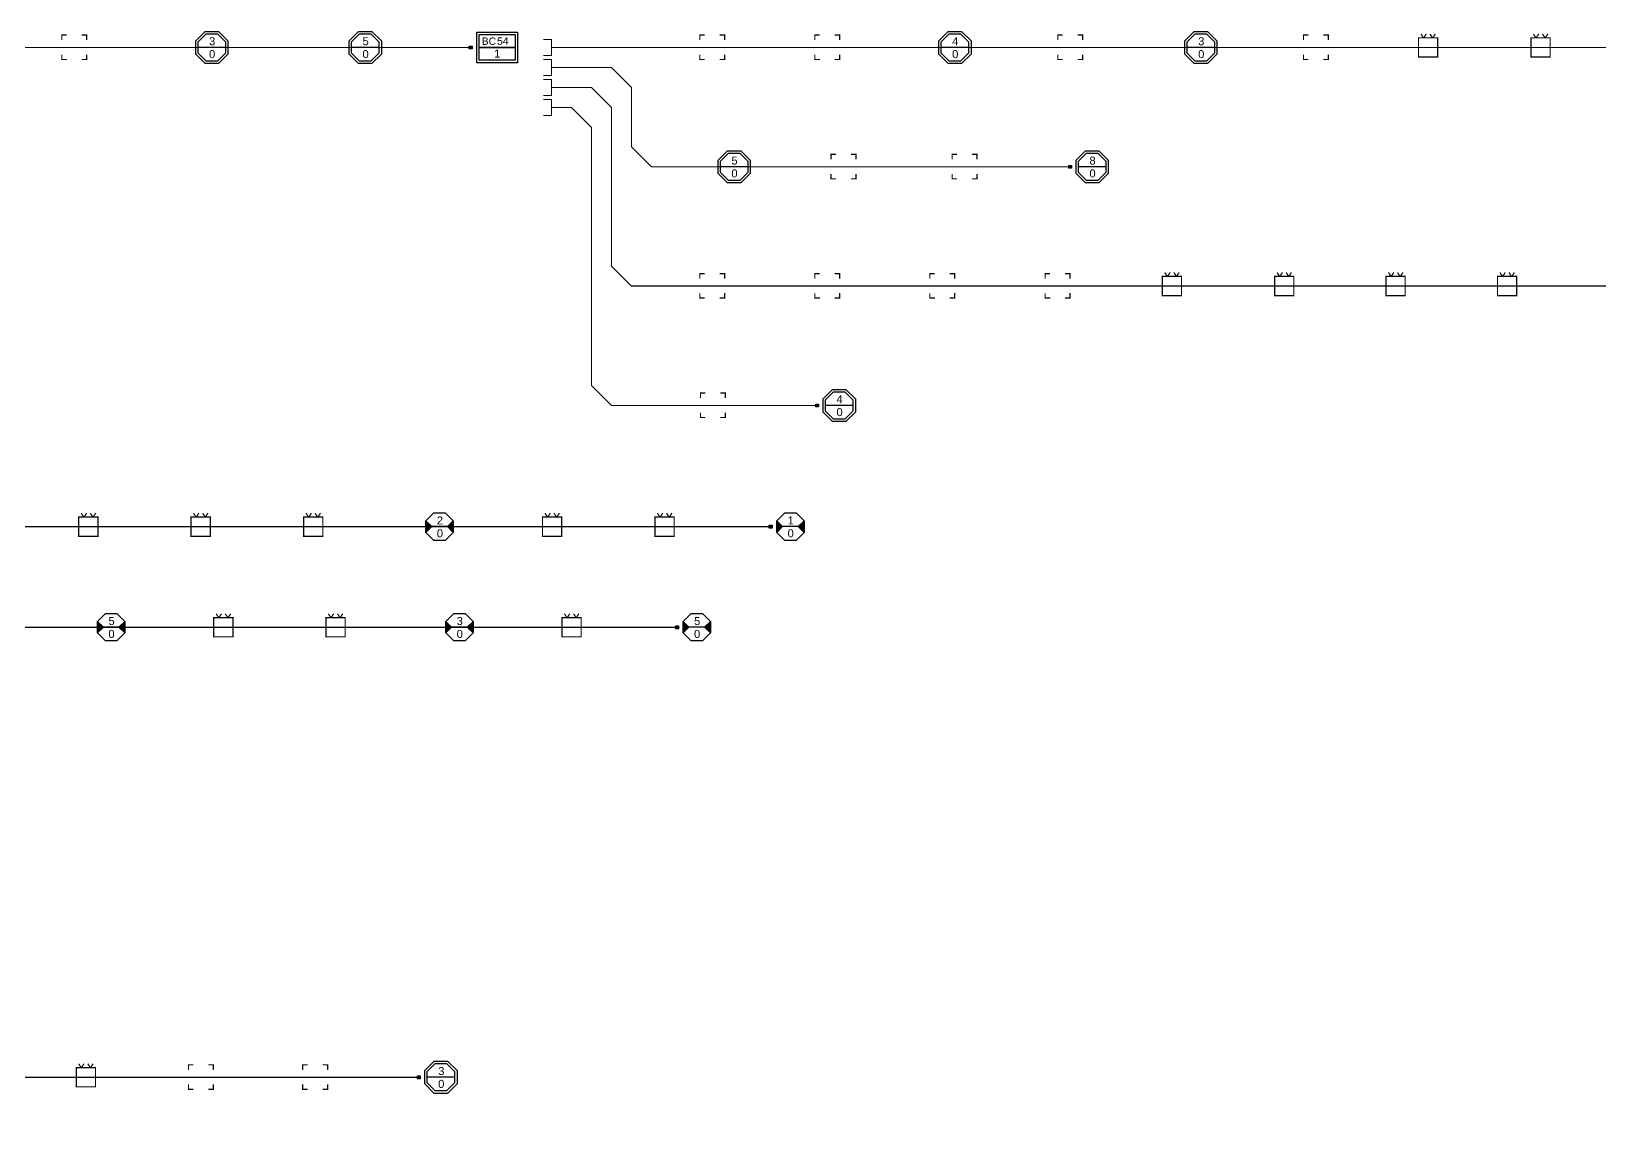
# Model space of a CAD drawing. Header units: millimetres. Extents: x -8 to 2215, y -1075 to 4.
# Drawn here: x 583.6 to 975.6, y -1045.6 to -774 of the extents above; entities that cross this region are included whole.
import ezdxf
from ezdxf.enums import TextEntityAlignment as Align

# ---------------------------------------------------------------- set-up
doc = ezdxf.new("R2010")
doc.units = ezdxf.units.MM
for name, color, linetype in [('1 - 012Fo Conduite', 4, '12Fo'), ('1 - 024Fo Conduite', 110, '24Fo'), ('1 - 072Fo Conduite', 40, '72Fo'), ('2 - 012Fo Aerien', 4, '12Fo AERIEN'), ('2 - 024Fo Aerien', 110, '24Fo AERIEN'), ('BPE', 122, 'Continuous'), ('BPEFACADE', 7, 'Continuous'), ('PBO-CHB', 122, 'Continuous'), ('PBO-POT', 5, 'Continuous'), ('PBOCHB', 7, 'Continuous'), ('PBOPOT', 7, 'Continuous'), ('PDTCHB', 7, 'Continuous'), ('PDTCHB-AC', 7, 'Continuous'), ('PDTPOT', 7, 'Continuous')]:
    doc.layers.add(name, color=color, linetype=linetype)
doc.styles.add('arial', font='Arial')
doc.styles.get("Standard").update_dxf_attribs({"font": 'Arial'})
doc.styles.add('TimeNR', font='Arial')
doc.linetypes.add('12Fo', pattern='A,4,-0.5,["12Fo",Standard,S=1,R=0,X=0,Y=-0.5],-3.65', length=8.15)
doc.linetypes.add('12Fo AERIEN', pattern='A,4,[131,Arial,S=1,R=0,X=0,Y=-1],4,-0.5,["12Fo",Standard,S=1,R=0,X=0,Y=-0.5],-3.65', length=12.15)
doc.linetypes.add('24Fo', pattern='A,4,-0.5,["24Fo",Standard,S=1,R=0,X=0,Y=-0.5],-3.65', length=8.15)
doc.linetypes.add('24Fo AERIEN', pattern='A,4,[131,Arial,S=1,R=0,X=0,Y=-1],4,-0.5,["24Fo",Standard,S=1,R=0,X=0,Y=-0.5],-3.65', length=12.15)
doc.linetypes.add('72Fo', pattern='A,4,-0.5,["72Fo",Standard,S=1,R=0,X=0,Y=-0.5],-3.65', length=8.15)

# ---------------------------------------------------------------- blocks, each defined once
blk = doc.blocks.new('PBOPOT')
for points in [[(-3.426679, -1.42879), (-1.95254, -5e-06), (-3.426679, 1.42881)], [(3.426691, 1.42881), (1.952552, -5e-06), (3.426691, -1.42879)]]:
    blk.add_hatch(color=256).paths.add_polyline_path(points)
at = {"flags": 128}
blk.add_lwpolyline([(1.426691, 3.42881), (3.426691, 1.42881), (3.426691, -1.42879), (1.426691, -3.42879), (-1.426679, -3.42879), (-3.426679, -1.42879), (-3.426679, 1.42881), (-1.426679, 3.42881)], close=True, dxfattribs=at)
for points in [[(-3.426679, -1.42879), (-1.95254, -5e-06), (-3.426679, 1.42881)], [(1.952552, -5e-06), (-1.952552, 5e-06)], [(3.426691, -1.42879), (1.952552, -5e-06), (3.426691, 1.42881)]]:
    blk.add_lwpolyline(points, dxfattribs=at)
at = {"color": 0}
blk.add_attdef('NOE_NUM', text='', height=2, dxfattribs=at).set_placement((0.001141784766661, 8.271365), align=Align.MIDDLE_CENTER)
at = {"color": 0, "style": 'arial'}
for tag, p in [('NOE_NBLR', (0.0969086594349919, 1.557347)), ('NOE_NBEPIS', (0.0848216859684729, -1.659103))]:
    blk.add_attdef(tag, text='', height=2, dxfattribs=at).set_placement(p, align=Align.MIDDLE_CENTER)
at = {"flags": 1}
for tag, p in [('NOE_USAGE', (-0.0027624275011708, -6.6109)), ('MAT_CAPA', (-0.0278007986577182, -5.6109)), ('NOE_TYPE', (-0.0390622739191511, -5.1109)), ('ADR_NUM', (0.0294883948805995, -7.6109)), ('MAT_REF', (-0.0290025717184331, -4.6109)), ('.', (0.0511793784922741, -7.1109)), ('INF_NATURE', (-0.0913168354924303, -11.6109)), ('ADR_VILLE', (-0.1768844440455752, -8.610899999999999)), ('ADR_INSEE', (-0.0688707725924773, -9.610899999999999)), ('ADR_VOIE', (-0.0969866524114251, -8.110899999999999)), ('ADR_CPLT', (-0.0620635195879506, -9.110899999999999)), ('SEC_NUM', (0.0176129196191666, -11.1109)), ('ADR_CP', (-0.0066411563914469, -10.1109)), ('INF_PROPRI', (-0.099462566411737, -12.1109))]:
    blk.add_attdef(tag, text='', height=0.3, dxfattribs=at).set_placement(p, align=Align.MIDDLE_CENTER)
blk.add_attdef('NOE_POSE', text='', height=0.3, dxfattribs=at).set_placement((-1.134931, -6.060909), align=Align.MIDDLE_LEFT)
blk.add_attdef('INF_NUM', text='', height=0.3, dxfattribs=at).set_placement((0.9534980501014515, -10.550998), align=Align.MIDDLE_RIGHT)
blk = doc.blocks.new('BLKSYN.183')
at = {"layer": 'PBO-POT', "linetype": 'ByBlock'}
ref = blk.add_blockref('PBOPOT', (0, 0), dxfattribs=at)
ref.add_attrib('NOE_NBLR', '2', dxfattribs={"layer": '0', "height": 2, "style": 'arial'}).set_placement((0.0969086594349919, 1.557347), align=Align.MIDDLE_CENTER)
ref.add_attrib('NOE_NBEPIS', '0', dxfattribs={"layer": '0', "height": 2, "style": 'arial'}).set_placement((0.0848216859684729, -1.659103), align=Align.MIDDLE_CENTER)
blk = doc.blocks.new('BLKSYN.187')
at = {"layer": 'PBO-POT', "linetype": 'ByBlock'}
ref = blk.add_blockref('PBOPOT', (0, 0), dxfattribs=at)
ref.add_attrib('NOE_NBLR', '1', dxfattribs={"layer": '0', "height": 2, "style": 'arial'}).set_placement((0.0969086594349919, 1.557347), align=Align.MIDDLE_CENTER)
ref.add_attrib('NOE_NBEPIS', '0', dxfattribs={"layer": '0', "height": 2, "style": 'arial'}).set_placement((0.0848216859684729, -1.659103), align=Align.MIDDLE_CENTER)
blk = doc.blocks.new('BLKSYN.365')
at = {"layer": 'PBO-POT', "linetype": 'ByBlock'}
ref = blk.add_blockref('PBOPOT', (0, 0), dxfattribs=at)
ref.add_attrib('NOE_NBLR', '5', dxfattribs={"layer": '0', "height": 2, "style": 'arial'}).set_placement((0.0969086594349919, 1.557347), align=Align.MIDDLE_CENTER)
ref.add_attrib('NOE_NBEPIS', '0', dxfattribs={"layer": '0', "height": 2, "style": 'arial'}).set_placement((0.0848216859684729, -1.659103), align=Align.MIDDLE_CENTER)
blk = doc.blocks.new('BLKSYN.369')
at = {"layer": 'PBO-POT', "linetype": 'ByBlock'}
ref = blk.add_blockref('PBOPOT', (0, 0), dxfattribs=at)
ref.add_attrib('NOE_NBLR', '3', dxfattribs={"layer": '0', "height": 2, "style": 'arial'}).set_placement((0.0969086594349919, 1.557347), align=Align.MIDDLE_CENTER)
ref.add_attrib('NOE_NBEPIS', '0', dxfattribs={"layer": '0', "height": 2, "style": 'arial'}).set_placement((0.0848216859684729, -1.659103), align=Align.MIDDLE_CENTER)
blk = doc.blocks.new('BLKSYN.372')
at = {"layer": 'PBO-POT', "linetype": 'ByBlock'}
ref = blk.add_blockref('PBOPOT', (0, 0), dxfattribs=at)
ref.add_attrib('NOE_NBLR', '5', dxfattribs={"layer": '0', "height": 2, "style": 'arial'}).set_placement((0.0969086594349919, 1.557347), align=Align.MIDDLE_CENTER)
ref.add_attrib('NOE_NBEPIS', '0', dxfattribs={"layer": '0', "height": 2, "style": 'arial'}).set_placement((0.0848216859684729, -1.659103), align=Align.MIDDLE_CENTER)
blk = doc.blocks.new('BPECHB')
at = {"color": 122, "linetype": 'Continuous', "flags": 128}
for points in [[(-5.089844999999999, 3.810116999999999), (5.089844999999999, 3.810116999999999), (5.089844999999999, -3.810116999999999), (-5.089844999999999, -3.810116999999999)], [(-4.489844999999999, 3.210116999999999), (4.489844999999999, 3.210116999999999), (4.489844999999999, -3.210116999999999), (-4.489844999999999, -3.210116999999999)]]:
    blk.add_lwpolyline(points, close=True, dxfattribs=at)
at = {"color": 122, "flags": 128}
for points in [[(-4.489844999999999, 3.210116999999999), (4.489844999999999, 3.210116999999999), (4.489844999999999, 0), (-4.489844999999999, 0)], [(-4.489844999999999, 0), (4.489844999999999, 0), (4.489844999999999, -3.210116999999999), (-4.489844999999999, -3.210116999999999)]]:
    blk.add_lwpolyline(points, close=True, dxfattribs=at)
at = {"color": 122}
blk.add_text(' BC', height=1.8442, dxfattribs=at).set_placement((-4.550228999999999, 0.6583420000000001))
at = {"color": 122, "flags": 1}
blk.add_attdef('NOE_NUM', text='', height=2, dxfattribs=at).set_placement((0.2721694778089541, 7.153788999999999), align=Align.MIDDLE_CENTER)
at = {"color": 122, "linetype": 'ByBlock', "style": 'TimeNR'}
blk.add_attdef('NOE_NBEPIS', text='', height=1.844, dxfattribs=at).set_placement((-1e-16, 1.605058), align=Align.MIDDLE_LEFT)
at = {"color": 122, "style": 'arial'}
blk.add_attdef('NOE_NBLR', text='', height=2, dxfattribs=at).set_placement((0.0247808886300822, -1.529046), align=Align.MIDDLE_CENTER)
at = {"flags": 1}
for tag, p in [('NOE_USAGE', (0.2449582709981473, -7.728476)), ('MAT_CAPA', (0.2442271972495126, -6.728476)), ('NOE_TYPE', (0.2448187533659786, -6.228476)), ('MAT_REF', (0.2446951704370922, -5.728476)), ('ADR_INSEE', (0.2458681742015199, -10.728476)), ('ADR_VILLE', (0.2459045095697046, -9.728475999999999)), ('ADR_CPLT', (0.2458352512169606, -10.228476)), ('ADR_VOIE', (0.2456949778750687, -9.228475999999999)), ('ADR_NUM', (0.2457254494508585, -8.728475999999999)), ('ADR_CP', (0.2455895884925912, -11.228476)), ('.', (0.243890733198959, -8.228475999999999)), ('INF_NATURE', (0.2450474278090706, -12.728476)), ('INF_PROPRI', (0.244936022947063, -13.228476)), ('SEC_NUM', (0.2447890901512266, -12.228476))]:
    blk.add_attdef(tag, text='', height=0.3, dxfattribs=at).set_placement(p, align=Align.MIDDLE_CENTER)
blk.add_attdef('NOE_POSE', text='', height=0.3, dxfattribs=at).set_placement((-0.884025, -7.178484999999999), align=Align.MIDDLE_LEFT)
blk.add_attdef('INF_NUM', text='', height=0.3, dxfattribs=at).set_placement((1.243281677659433, -11.668574), align=Align.MIDDLE_RIGHT)
blk = doc.blocks.new('BLKSYN.181')
at = {"layer": 'BPE', "linetype": 'ByBlock'}
ref = blk.add_blockref('BPECHB', (0, 0), dxfattribs=at)
ref.add_attrib('NOE_NBEPIS', '54', dxfattribs={"layer": '0', "height": 1.844, "style": 'TimeNR'}).set_placement((-1e-16, 1.605058), align=Align.MIDDLE_LEFT)
ref.add_attrib('NOE_NBLR', '1', dxfattribs={"layer": '0', "height": 2, "style": 'arial'}).set_placement((0.0247808886300822, -1.529046), align=Align.MIDDLE_CENTER)
blk = doc.blocks.new('PBOCHB')
at = {"flags": 128}
for points in [[(1.675213, 4.028807), (4.026685, 1.677336), (4.026685, -1.677321), (1.675213, -4.028792), (-1.675213, -4.028792), (-4.026685, -1.677321), (-4.026685, 1.677336), (-1.675213, 4.028807)], [(1.426685, 3.428807), (3.426685, 1.428807), (3.426685, -1.428792), (1.426685, -3.428792), (-1.426685, -3.428792), (-3.426685, -1.428792), (-3.426685, 1.428807), (-1.426685, 3.428807)]]:
    blk.add_lwpolyline(points, close=True, dxfattribs=at)
blk.add_lwpolyline([(3.426685, -8e-06), (-3.426685, 8e-06)], dxfattribs=at)
blk.add_attdef('NOE_NUM', text='', height=2).set_placement((0.0353450000000004, 8.271365), align=Align.MIDDLE_CENTER)
at = {"color": 0, "style": 'arial'}
for tag, p in [('NOE_NBLR', (0.0969086594349919, 1.557347)), ('NOE_NBEPIS', (0.0848216859684729, -1.659103))]:
    blk.add_attdef(tag, text='', height=2, dxfattribs=at).set_placement(p, align=Align.MIDDLE_CENTER)
at = {"flags": 1}
for tag, p in [('NOE_USAGE', (0.0397609999999999, -6.6109)), ('MAT_CAPA', (0.0640689999999999, -5.6109)), ('ADR_NUM', (0.008278, -7.6109)), ('NOE_TYPE', (0.075923, -5.1109)), ('MAT_REF', (0.065739, -4.6109)), ('.', (-0.015296, -7.1109)), ('INF_NATURE', (0.1284549999999998, -11.6109)), ('ADR_INSEE', (0.1068299999999998, -9.610899999999999)), ('ADR_CPLT', (0.0999399999999999, -9.110899999999999)), ('SEC_NUM', (0.019218, -11.1109)), ('ADR_VOIE', (0.1347240000000001, -8.110899999999999)), ('ADR_VILLE', (0.2148309999999996, -8.610899999999999)), ('ADR_CP', (0.044273, -10.1109)), ('INF_PROPRI', (0.1365409999999998, -12.1109))]:
    blk.add_attdef(tag, text='', height=0.3, dxfattribs=at).set_placement(p, align=Align.MIDDLE_CENTER)
blk.add_attdef('NOE_POSE', text='', height=0.3, dxfattribs=at).set_placement((-1.134931, -6.060909), align=Align.MIDDLE_LEFT)
blk.add_attdef('INF_NUM', text='', height=0.3, dxfattribs=at).set_placement((1.129701, -10.550998), align=Align.MIDDLE_RIGHT)
blk = doc.blocks.new('BLKSYN.138')
at = {"layer": 'PBO-CHB', "linetype": 'ByBlock'}
ref = blk.add_blockref('PBOCHB', (0, 0), dxfattribs=at)
ref.add_attrib('NOE_NBLR', '3', dxfattribs={"layer": '0', "height": 2, "style": 'arial'}).set_placement((0.0969086594349919, 1.557347), align=Align.MIDDLE_CENTER)
ref.add_attrib('NOE_NBEPIS', '0', dxfattribs={"layer": '0', "height": 2, "style": 'arial'}).set_placement((0.0848216859684729, -1.659103), align=Align.MIDDLE_CENTER)
blk = doc.blocks.new('BLKSYN.141')
at = {"layer": 'PBO-CHB', "linetype": 'ByBlock'}
ref = blk.add_blockref('PBOCHB', (0, 0), dxfattribs=at)
ref.add_attrib('NOE_NBLR', '5', dxfattribs={"layer": '0', "height": 2, "style": 'arial'}).set_placement((0.0969086594349919, 1.557347), align=Align.MIDDLE_CENTER)
ref.add_attrib('NOE_NBEPIS', '0', dxfattribs={"layer": '0', "height": 2, "style": 'arial'}).set_placement((0.0848216859684729, -1.659103), align=Align.MIDDLE_CENTER)
blk = doc.blocks.new('BLKSYN.142')
at = {"layer": 'PBO-CHB', "linetype": 'ByBlock'}
ref = blk.add_blockref('PBOCHB', (0, 0), dxfattribs=at)
ref.add_attrib('NOE_NBLR', '4', dxfattribs={"layer": '0', "height": 2, "style": 'arial'}).set_placement((0.0969086594349919, 1.557347), align=Align.MIDDLE_CENTER)
ref.add_attrib('NOE_NBEPIS', '0', dxfattribs={"layer": '0', "height": 2, "style": 'arial'}).set_placement((0.0848216859684729, -1.659103), align=Align.MIDDLE_CENTER)
blk = doc.blocks.new('BLKSYN.145')
at = {"layer": 'PBO-CHB', "linetype": 'ByBlock'}
ref = blk.add_blockref('PBOCHB', (0, 0), dxfattribs=at)
ref.add_attrib('NOE_NBLR', '3', dxfattribs={"layer": '0', "height": 2, "style": 'arial'}).set_placement((0.0969086594349919, 1.557347), align=Align.MIDDLE_CENTER)
ref.add_attrib('NOE_NBEPIS', '0', dxfattribs={"layer": '0', "height": 2, "style": 'arial'}).set_placement((0.0848216859684729, -1.659103), align=Align.MIDDLE_CENTER)
blk = doc.blocks.new('BLKSYN.154')
at = {"layer": 'PBO-CHB', "linetype": 'ByBlock'}
ref = blk.add_blockref('PBOCHB', (0, 0), dxfattribs=at)
ref.add_attrib('NOE_NBLR', '5', dxfattribs={"layer": '0', "height": 2, "style": 'arial'}).set_placement((0.0969086594349919, 1.557347), align=Align.MIDDLE_CENTER)
ref.add_attrib('NOE_NBEPIS', '0', dxfattribs={"layer": '0', "height": 2, "style": 'arial'}).set_placement((0.0848216859684729, -1.659103), align=Align.MIDDLE_CENTER)
blk = doc.blocks.new('BLKSYN.155')
at = {"layer": 'PBO-CHB', "linetype": 'ByBlock'}
ref = blk.add_blockref('PBOCHB', (0, 0), dxfattribs=at)
ref.add_attrib('NOE_NBLR', '8', dxfattribs={"layer": '0', "height": 2, "style": 'arial'}).set_placement((0.0969086594349919, 1.557347), align=Align.MIDDLE_CENTER)
ref.add_attrib('NOE_NBEPIS', '0', dxfattribs={"layer": '0', "height": 2, "style": 'arial'}).set_placement((0.0848216859684729, -1.659103), align=Align.MIDDLE_CENTER)
blk = doc.blocks.new('BLKSYN.179')
at = {"layer": 'PBO-CHB', "linetype": 'ByBlock'}
ref = blk.add_blockref('PBOCHB', (0, 0), dxfattribs=at)
ref.add_attrib('NOE_NBLR', '4', dxfattribs={"layer": '0', "height": 2, "style": 'arial'}).set_placement((0.0969086594349919, 1.557347), align=Align.MIDDLE_CENTER)
ref.add_attrib('NOE_NBEPIS', '0', dxfattribs={"layer": '0', "height": 2, "style": 'arial'}).set_placement((0.0848216859684729, -1.659103), align=Align.MIDDLE_CENTER)
blk = doc.blocks.new('BLKSYN.414')
at = {"layer": 'PBO-CHB', "linetype": 'ByBlock'}
ref = blk.add_blockref('PBOCHB', (0, 0), dxfattribs=at)
ref.add_attrib('NOE_NBLR', '3', dxfattribs={"layer": '0', "height": 2, "style": 'arial'}).set_placement((0.0969086594349919, 1.557347), align=Align.MIDDLE_CENTER)
ref.add_attrib('NOE_NBEPIS', '0', dxfattribs={"layer": '0', "height": 2, "style": 'arial'}).set_placement((0.0848216859684729, -1.659103), align=Align.MIDDLE_CENTER)
blk = doc.blocks.new('PDTPOT')
at = {"linetype": 'Continuous', "const_width": 0.3, "elevation": 1, "flags": 128}
blk.add_lwpolyline([(2.4, 2.4), (-2.4, 2.4), (-2.4, -2.4), (2.4, -2.4)], close=True, dxfattribs=at)
at = {"layer": 'BPEFACADE', "linetype": 'Continuous', "const_width": 0.3, "flags": 128}
for points in [[(-1.137556, 2.383611), (-1.790016, 3.383611)], [(-1.092005, 2.400302), (-0.442005, 3.400302)], [(1.134329, 2.379481), (0.481869, 3.379481)], [(1.179879, 2.396172), (1.829879, 3.396172)]]:
    blk.add_lwpolyline(points, dxfattribs=at)
blk = doc.blocks.new('BLKSYN.149')
at = {"layer": 'PDTCHB', "linetype": 'ByBlock'}
blk.add_blockref('PDTPOT', (0, 0), dxfattribs=at)
blk = doc.blocks.new('BLKSYN.150')
at = {"layer": 'PDTPOT', "linetype": 'ByBlock'}
blk.add_blockref('PDTPOT', (0, 0), dxfattribs=at)
blk = doc.blocks.new('BLKSYN.163')
at = {"layer": 'PDTCHB', "linetype": 'ByBlock'}
blk.add_blockref('PDTPOT', (0, 0), dxfattribs=at)
blk = doc.blocks.new('BLKSYN.164')
at = {"layer": 'PDTPOT', "linetype": 'ByBlock'}
blk.add_blockref('PDTPOT', (0, 0), dxfattribs=at)
blk = doc.blocks.new('BLKSYN.165')
at = {"layer": 'PDTPOT', "linetype": 'ByBlock'}
blk.add_blockref('PDTPOT', (0, 0), dxfattribs=at)
blk = doc.blocks.new('BLKSYN.166')
at = {"layer": 'PDTPOT', "linetype": 'ByBlock'}
blk.add_blockref('PDTPOT', (0, 0), dxfattribs=at)
blk = doc.blocks.new('BLKSYN.167')
at = {"layer": 'PDTPOT', "linetype": 'ByBlock'}
blk.add_blockref('PDTPOT', (0, 0), dxfattribs=at)
blk = doc.blocks.new('BLKSYN.184')
at = {"layer": 'PBOPOT', "linetype": 'ByBlock'}
blk.add_blockref('PDTPOT', (0, 0), dxfattribs=at)
blk = doc.blocks.new('BLKSYN.185')
at = {"layer": 'PDTPOT', "linetype": 'ByBlock'}
blk.add_blockref('PDTPOT', (0, 0), dxfattribs=at)
blk = doc.blocks.new('BLKSYN.186')
at = {"layer": 'PDTPOT', "linetype": 'ByBlock'}
blk.add_blockref('PDTPOT', (0, 0), dxfattribs=at)
blk = doc.blocks.new('BLKSYN.188')
at = {"layer": 'PBOPOT', "linetype": 'ByBlock'}
blk.add_blockref('PDTPOT', (0, 0), dxfattribs=at)
blk = doc.blocks.new('BLKSYN.189')
at = {"layer": 'PDTPOT', "linetype": 'ByBlock'}
blk.add_blockref('PDTPOT', (0, 0), dxfattribs=at)
blk = doc.blocks.new('BLKSYN.370')
at = {"layer": 'PBOPOT', "linetype": 'ByBlock'}
blk.add_blockref('PDTPOT', (0, 0), dxfattribs=at)
blk = doc.blocks.new('BLKSYN.371')
at = {"layer": 'PDTPOT', "linetype": 'ByBlock'}
blk.add_blockref('PDTPOT', (0, 0), dxfattribs=at)
blk = doc.blocks.new('BLKSYN.373')
at = {"layer": 'PBOPOT', "linetype": 'ByBlock'}
blk.add_blockref('PDTPOT', (0, 0), dxfattribs=at)
blk = doc.blocks.new('BLKSYN.427')
at = {"layer": 'PDTPOT', "linetype": 'ByBlock'}
blk.add_blockref('PDTPOT', (0, 0), dxfattribs=at)
blk = doc.blocks.new('PDTCHB')
at = {"layer": 'BPEFACADE', "color": 7, "linetype": 'Continuous', "const_width": 0.3, "flags": 128}
for points in [[(-3.109863, 1.852839), (-3.109985, 3.09603), (-1.890085, 3.09603)], [(3.09515, 1.854033), (3.095272, 3.097224), (1.875372, 3.097224)], [(-1.866312, -3.016638), (-3.109503, -3.016961), (-3.1097, -1.797061)], [(3.097978, -1.776809), (3.097978, -3.02), (1.872531, -3.02)]]:
    blk.add_lwpolyline(points, dxfattribs=at)
blk = doc.blocks.new('BLKSYN.140')
at = {"layer": 'PDTCHB', "linetype": 'ByBlock'}
blk.add_blockref('PDTCHB', (0, 0), dxfattribs=at)
blk = doc.blocks.new('BLKSYN.143')
at = {"layer": 'PBOCHB', "linetype": 'ByBlock'}
blk.add_blockref('PDTCHB', (0, 0), dxfattribs=at)
blk = doc.blocks.new('BLKSYN.144')
at = {"layer": 'PDTCHB', "linetype": 'ByBlock'}
blk.add_blockref('PDTCHB', (0, 0), dxfattribs=at)
blk = doc.blocks.new('BLKSYN.146')
at = {"layer": 'PBOCHB', "linetype": 'ByBlock'}
blk.add_blockref('PDTCHB', (0, 0), dxfattribs=at)
blk = doc.blocks.new('BLKSYN.148')
at = {"layer": 'PBOPOT', "linetype": 'ByBlock'}
blk.add_blockref('PDTCHB', (0, 0), dxfattribs=at)
blk = doc.blocks.new('BLKSYN.156')
at = {"layer": 'PBOCHB', "linetype": 'ByBlock'}
blk.add_blockref('PDTCHB', (0, 0), dxfattribs=at)
blk = doc.blocks.new('BLKSYN.157')
at = {"layer": 'PDTCHB', "linetype": 'ByBlock'}
blk.add_blockref('PDTCHB', (0, 0), dxfattribs=at)
blk = doc.blocks.new('BLKSYN.159')
at = {"layer": 'PBOPOT', "linetype": 'ByBlock'}
blk.add_blockref('PDTCHB', (0, 0), dxfattribs=at)
blk = doc.blocks.new('BLKSYN.160')
at = {"layer": 'PDTCHB', "linetype": 'ByBlock'}
blk.add_blockref('PDTCHB', (0, 0), dxfattribs=at)
blk = doc.blocks.new('BLKSYN.161')
at = {"layer": 'PDTCHB', "linetype": 'ByBlock'}
blk.add_blockref('PDTCHB', (0, 0), dxfattribs=at)
blk = doc.blocks.new('BLKSYN.162')
at = {"layer": 'PDTCHB', "linetype": 'ByBlock'}
blk.add_blockref('PDTCHB', (0, 0), dxfattribs=at)
blk = doc.blocks.new('BLKSYN.180')
at = {"layer": 'PBOCHB', "linetype": 'ByBlock'}
blk.add_blockref('PDTCHB', (0, 0), dxfattribs=at)
blk = doc.blocks.new('BLKSYN.429')
at = {"layer": 'PDTCHB-AC', "linetype": 'ByBlock'}
blk.add_blockref('PDTCHB', (0, 0), dxfattribs=at)
blk = doc.blocks.new('PDTCHB-AC')
at = {"layer": 'BPEFACADE', "color": 10, "linetype": 'Continuous', "const_width": 0.3, "flags": 128}
for points in [[(-3.109863, 1.852839), (-3.109985, 3.09603), (-1.890085, 3.09603)], [(3.09515, 1.854033), (3.095272, 3.097224), (1.875372, 3.097224)], [(-1.866312, -3.016638), (-3.109503, -3.016961), (-3.1097, -1.797061)], [(3.097978, -1.776809), (3.097978, -3.02), (1.872531, -3.02)]]:
    blk.add_lwpolyline(points, dxfattribs=at)
blk = doc.blocks.new('BLKSYN.428')
at = {"layer": 'PDTPOT', "linetype": 'ByBlock'}
blk.add_blockref('PDTCHB-AC', (0, 0), dxfattribs=at)

msp = doc.modelspace()

# ---------------------------------------------------------------- hatches: boundary and pattern name
at = {"layer": '1 - 012Fo Conduite', "linetype": 'ByBlock'}
msp.add_hatch(color=256, dxfattribs=at).paths.add_polyline_path([(779.679926383112, -867.8699781488997), (779.679926383112, -867.1699781488996), (780.3799263831121, -867.1699781488996), (780.3799263831121, -867.8699781488997)])
at = {"layer": '1 - 024Fo Conduite', "linetype": 'ByBlock'}
msp.add_hatch(color=256, dxfattribs=at).paths.add_polyline_path([(842.9059200307166, -808.2098876229124), (842.9059200307166, -807.5098876229124), (843.6059200307167, -807.5098876229124), (843.6059200307167, -808.2098876229124)])
at = {"layer": '1 - 072Fo Conduite', "linetype": 'ByBlock'}
msp.add_hatch(color=256, dxfattribs=at).paths.add_polyline_path([(693.0904842147671, -778.3750039019823), (693.0904842147671, -777.6750039019822), (693.7904842147672, -777.6750039019822), (693.7904842147672, -778.3750039019823)])
at = {"layer": '2 - 012Fo Aerien', "linetype": 'ByBlock'}
for points in [[(768.0683496438078, -898.174301545185), (768.0683496438078, -897.474301545185), (768.7683496438078, -897.474301545185), (768.7683496438078, -898.174301545185)], [(680.1185434925907, -1035.82643202747), (680.1185434925907, -1035.12643202747), (680.8185434925907, -1035.12643202747), (680.8185434925907, -1035.82643202747)]]:
    msp.add_hatch(color=256, dxfattribs=at).paths.add_polyline_path(points)
at = {"layer": '2 - 024Fo Aerien', "linetype": 'ByBlock'}
msp.add_hatch(color=256, dxfattribs=at).paths.add_polyline_path([(744.6756091249449, -923.3278367410645), (744.6756091249449, -922.6278367410645), (745.375609124945, -922.6278367410645), (745.375609124945, -923.3278367410645)])

# ---------------------------------------------------------------- linework, layer by layer
at = {"layer": '1 - 012Fo Conduite', "linetype": 'ByBlock', "const_width": 0.3, "flags": 128}
for points in [[(711.6201742147671, -791.0250039019822), (713.6201742147671, -791.0250039019822), (713.6201742147671, -795.0250039019822), (711.6201742147671, -795.0250039019822)], [(713.6201742147671, -793.0250039019822), (718.6201742147671, -793.0250039019822), (723.6201742147671, -798.0250039019822), (723.6201742147671, -862.5199781488997), (728.6201742147671, -867.5199781488997), (753.9773276620506, -867.5199781488997)], [(753.9773276620506, -867.5199781488997), (780.0299263831121, -867.5199781488997)]]:
    msp.add_lwpolyline(points, dxfattribs=at)
at = {"layer": '1 - 012Fo Conduite', "linetype": 'ByBlock', "flags": 128}
msp.add_lwpolyline([(779.679926383112, -867.8699781488997), (779.679926383112, -867.1699781488996), (780.3799263831121, -867.1699781488996), (780.3799263831121, -867.8699781488997), (779.679926383112, -867.8699781488997)], close=True, dxfattribs=at)
at = {"layer": '1 - 024Fo Conduite', "linetype": 'ByBlock', "const_width": 0.3, "flags": 128}
for points in [[(711.6201742147671, -781.0250039019822), (713.6201742147671, -781.0250039019822), (713.6201742147671, -785.0250039019822), (711.6201742147671, -785.0250039019822)], [(713.6201742147671, -783.0250039019822), (728.6201742147671, -783.0250039019822), (733.6201742147671, -788.0250039019822), (733.6201742147671, -802.8598876229124), (738.6201742147671, -807.8598876229124), (759.2892556136699, -807.8598876229124)], [(759.2892556136699, -807.8598876229124), (786.6310239266471, -807.8598876229124)], [(786.6310239266471, -807.8598876229124), (816.8936600404672, -807.8598876229124)], [(816.8936600404672, -807.8598876229124), (843.2559200307167, -807.8598876229124)]]:
    msp.add_lwpolyline(points, dxfattribs=at)
at = {"layer": '1 - 024Fo Conduite', "linetype": 'ByBlock', "flags": 128}
msp.add_lwpolyline([(842.9059200307166, -808.2098876229124), (842.9059200307166, -807.5098876229124), (843.6059200307167, -807.5098876229124), (843.6059200307167, -808.2098876229124), (842.9059200307166, -808.2098876229124)], close=True, dxfattribs=at)
at = {"layer": '1 - 072Fo Conduite', "linetype": 'ByBlock', "const_width": 0.3, "flags": 128}
for points in [[(565.4797054601066, -778.0250039019822), (594.3604155555093, -778.0250039019822)], [(594.3604155555093, -778.0250039019822), (628.734381501106, -778.0250039019822)], [(628.734381501106, -778.0250039019822), (667.079472778371, -778.0250039019822)], [(667.079472778371, -778.0250039019822), (693.4404842147671, -778.0250039019822)]]:
    msp.add_lwpolyline(points, dxfattribs=at)
at = {"layer": '1 - 072Fo Conduite', "linetype": 'ByBlock', "flags": 128}
msp.add_lwpolyline([(693.0904842147671, -778.3750039019823), (693.0904842147671, -777.6750039019822), (693.7904842147672, -777.6750039019822), (693.7904842147672, -778.3750039019823), (693.0904842147671, -778.3750039019823)], close=True, dxfattribs=at)
at = {"layer": '2 - 012Fo Aerien', "linetype": 'ByBlock', "const_width": 0.3, "flags": 128}
for points in [[(711.6201742147671, -786.0250039019822), (713.6201742147671, -786.0250039019822), (713.6201742147671, -790.0250039019822), (711.6201742147671, -790.0250039019822)], [(713.6201742147671, -788.0250039019822), (723.6201742147671, -788.0250039019822), (728.6201742147671, -793.0250039019822), (728.6201742147671, -832.6591852661152), (733.6201742147671, -837.6591852661152), (753.8243699595378, -837.6591852661152)], [(753.8243699595378, -837.6591852661152), (782.579280148588, -837.6591852661152)], [(782.579280148588, -837.6591852661152), (811.3232647874589, -837.6591852661152)], [(811.3232647874589, -837.6591852661152), (840.1477863390814, -837.6591852661152)], [(840.1477863390814, -837.6591852661152), (868.7079549056245, -837.6591852661152)], [(868.7079549056245, -837.6591852661152), (896.7794860607277, -837.6591852661152)], [(896.7794860607277, -837.6591852661152), (924.6312575779347, -837.6591852661152)], [(924.6312575779347, -837.6591852661152), (952.4830290951417, -837.6591852661152)], [(952.4830290951417, -837.6591852661152), (980.3348006123487, -837.6591852661152)], [(569.7495856373788, -897.824301545185), (597.8701256890013, -897.824301545185)], [(597.8701256890013, -897.824301545185), (625.9416568441044, -897.824301545185)], [(625.9416568441044, -897.824301545185), (654.0621968957269, -897.824301545185)], [(654.0621968957269, -897.824301545185), (685.6608032743735, -897.824301545185)], [(685.6608032743735, -897.824301545185), (713.781343325996, -897.824301545185)], [(713.781343325996, -897.824301545185), (741.9018833776184, -897.824301545185)], [(741.9018833776184, -897.824301545185), (768.4183496438078, -897.824301545185)], [(569.0851473361722, -1035.47643202747), (597.2388854360382, -1035.47643202747)], [(597.2388854360382, -1035.47643202747), (626.0143980911413, -1035.47643202747)], [(626.0143980911413, -1035.47643202747), (654.5701511083483, -1035.47643202747)], [(654.5701511083483, -1035.47643202747), (680.4685434925907, -1035.47643202747)]]:
    msp.add_lwpolyline(points, dxfattribs=at)
at = {"layer": '2 - 012Fo Aerien', "linetype": 'ByBlock', "flags": 128}
for points in [[(768.0683496438078, -898.174301545185), (768.0683496438078, -897.474301545185), (768.7683496438078, -897.474301545185), (768.7683496438078, -898.174301545185), (768.0683496438078, -898.174301545185)], [(680.1185434925907, -1035.82643202747), (680.1185434925907, -1035.12643202747), (680.8185434925907, -1035.12643202747), (680.8185434925907, -1035.82643202747), (680.1185434925907, -1035.82643202747)]]:
    msp.add_lwpolyline(points, close=True, dxfattribs=at)
at = {"layer": '2 - 024Fo Aerien', "linetype": 'ByBlock', "const_width": 0.3, "flags": 128}
for points in [[(711.6201742147671, -776.0250039019822), (713.6201742147671, -776.0250039019822), (713.6201742147671, -780.0250039019822), (711.6201742147671, -780.0250039019822)], [(713.6201742147671, -778.0250039019822), (753.8243699595378, -778.0250039019822)], [(753.8243699595378, -778.0250039019822), (782.579280148588, -778.0250039019822)], [(782.579280148588, -778.0250039019822), (814.4682251388375, -778.0250039019822)], [(814.4682251388375, -778.0250039019822), (843.29274669046, -778.0250039019822)], [(843.29274669046, -778.0250039019822), (875.9552207334439, -778.0250039019822)], [(875.9552207334439, -778.0250039019822), (904.6979567380084, -778.0250039019822)], [(904.6979567380084, -778.0250039019822), (932.736711242573, -778.0250039019822)], [(932.736711242573, -778.0250039019822), (960.8572512941955, -778.0250039019822)], [(960.8572512941955, -778.0250039019822), (988.977791345818, -778.0250039019822)], [(571.8149892453536, -922.9778367410645), (603.5678018999402, -922.9778367410645)], [(603.5678018999402, -922.9778367410645), (631.6065564045048, -922.9778367410645)], [(631.6065564045048, -922.9778367410645), (659.6453109090694, -922.9778367410645)], [(659.6453109090694, -922.9778367410645), (690.6245946301309, -922.9778367410645)], [(690.6245946301309, -922.9778367410645), (718.6633491346955, -922.9778367410645)], [(718.6633491346955, -922.9778367410645), (745.0256091249449, -922.9778367410645)]]:
    msp.add_lwpolyline(points, dxfattribs=at)
at = {"layer": '2 - 024Fo Aerien', "linetype": 'ByBlock', "flags": 128}
msp.add_lwpolyline([(744.6756091249449, -923.3278367410645), (744.6756091249449, -922.6278367410645), (745.375609124945, -922.6278367410645), (745.375609124945, -923.3278367410645), (744.6756091249449, -923.3278367410645)], close=True, dxfattribs=at)

# ---------------------------------------------------------------- block references
at = {"layer": 'BPE', "linetype": 'ByBlock'}
msp.add_blockref('BLKSYN.181', (700.0303292147671, -778.0250039019822), dxfattribs=at)
at = {"layer": 'PBO-CHB', "linetype": 'ByBlock'}
for name, p in [('BLKSYN.138', (628.734381501106, -778.0250039019822)), ('BLKSYN.141', (667.079472778371, -778.0250039019822)), ('BLKSYN.142', (814.4682251388375, -778.0250039019822)), ('BLKSYN.145', (875.9552207334439, -778.0250039019822)), ('BLKSYN.154', (759.2892556136699, -807.8598876229124)), ('BLKSYN.155', (848.7826050307167, -807.8598876229124)), ('BLKSYN.179', (785.5566113831121, -867.5199781488997)), ('BLKSYN.414', (685.9952284925907, -1035.47643202747))]:
    msp.add_blockref(name, p, dxfattribs=at)
at = {"layer": 'PBO-POT', "linetype": 'ByBlock'}
for name, p in [('BLKSYN.183', (685.6608032743735, -897.824301545185)), ('BLKSYN.187', (773.3450346438078, -897.824301545185)), ('BLKSYN.365', (603.5678018999402, -922.9778367410645)), ('BLKSYN.369', (690.6245946301309, -922.9778367410645)), ('BLKSYN.372', (749.952294124945, -922.9778367410645))]:
    msp.add_blockref(name, p, dxfattribs=at)
at = {"layer": 'PDTCHB', "linetype": 'ByBlock'}
for name, p in [('BLKSYN.140', (594.3604155555093, -778.0250039019822)), ('BLKSYN.143', (753.8243699595378, -778.0250039019822)), ('BLKSYN.144', (782.579280148588, -778.0250039019822)), ('BLKSYN.146', (843.29274669046, -778.0250039019822)), ('BLKSYN.148', (904.6979567380084, -778.0250039019822)), ('BLKSYN.156', (786.6310239266471, -807.8598876229124)), ('BLKSYN.157', (816.8936600404672, -807.8598876229124)), ('BLKSYN.159', (753.8243699595378, -837.6591852661152)), ('BLKSYN.160', (782.579280148588, -837.6591852661152)), ('BLKSYN.161', (811.3232647874589, -837.6591852661152)), ('BLKSYN.162', (840.1477863390814, -837.6591852661152)), ('BLKSYN.180', (753.9773276620506, -867.5199781488997)), ('BLKSYN.429', (654.5701511083483, -1035.47643202747))]:
    msp.add_blockref(name, p, dxfattribs=at)
at = {"layer": 'PDTCHB-AC', "linetype": 'ByBlock'}
msp.add_blockref('BLKSYN.428', (626.0143980911413, -1035.47643202747), dxfattribs=at)
at = {"layer": 'PDTPOT', "linetype": 'ByBlock'}
for name, p in [('BLKSYN.149', (932.736711242573, -778.0250039019822)), ('BLKSYN.150', (960.8572512941955, -778.0250039019822)), ('BLKSYN.163', (868.7079549056245, -837.6591852661152)), ('BLKSYN.164', (896.7794860607277, -837.6591852661152)), ('BLKSYN.165', (924.6312575779347, -837.6591852661152)), ('BLKSYN.166', (952.4830290951417, -837.6591852661152)), ('BLKSYN.167', (980.3348006123487, -837.6591852661152)), ('BLKSYN.184', (597.8701256890013, -897.824301545185)), ('BLKSYN.185', (625.9416568441044, -897.824301545185)), ('BLKSYN.186', (654.0621968957269, -897.824301545185)), ('BLKSYN.188', (713.781343325996, -897.824301545185)), ('BLKSYN.189', (741.9018833776184, -897.824301545185)), ('BLKSYN.370', (631.6065564045048, -922.9778367410645)), ('BLKSYN.371', (659.6453109090694, -922.9778367410645)), ('BLKSYN.373', (718.6633491346955, -922.9778367410645)), ('BLKSYN.427', (597.2388854360382, -1035.47643202747))]:
    msp.add_blockref(name, p, dxfattribs=at)

doc.saveas('drawing.dxf')
